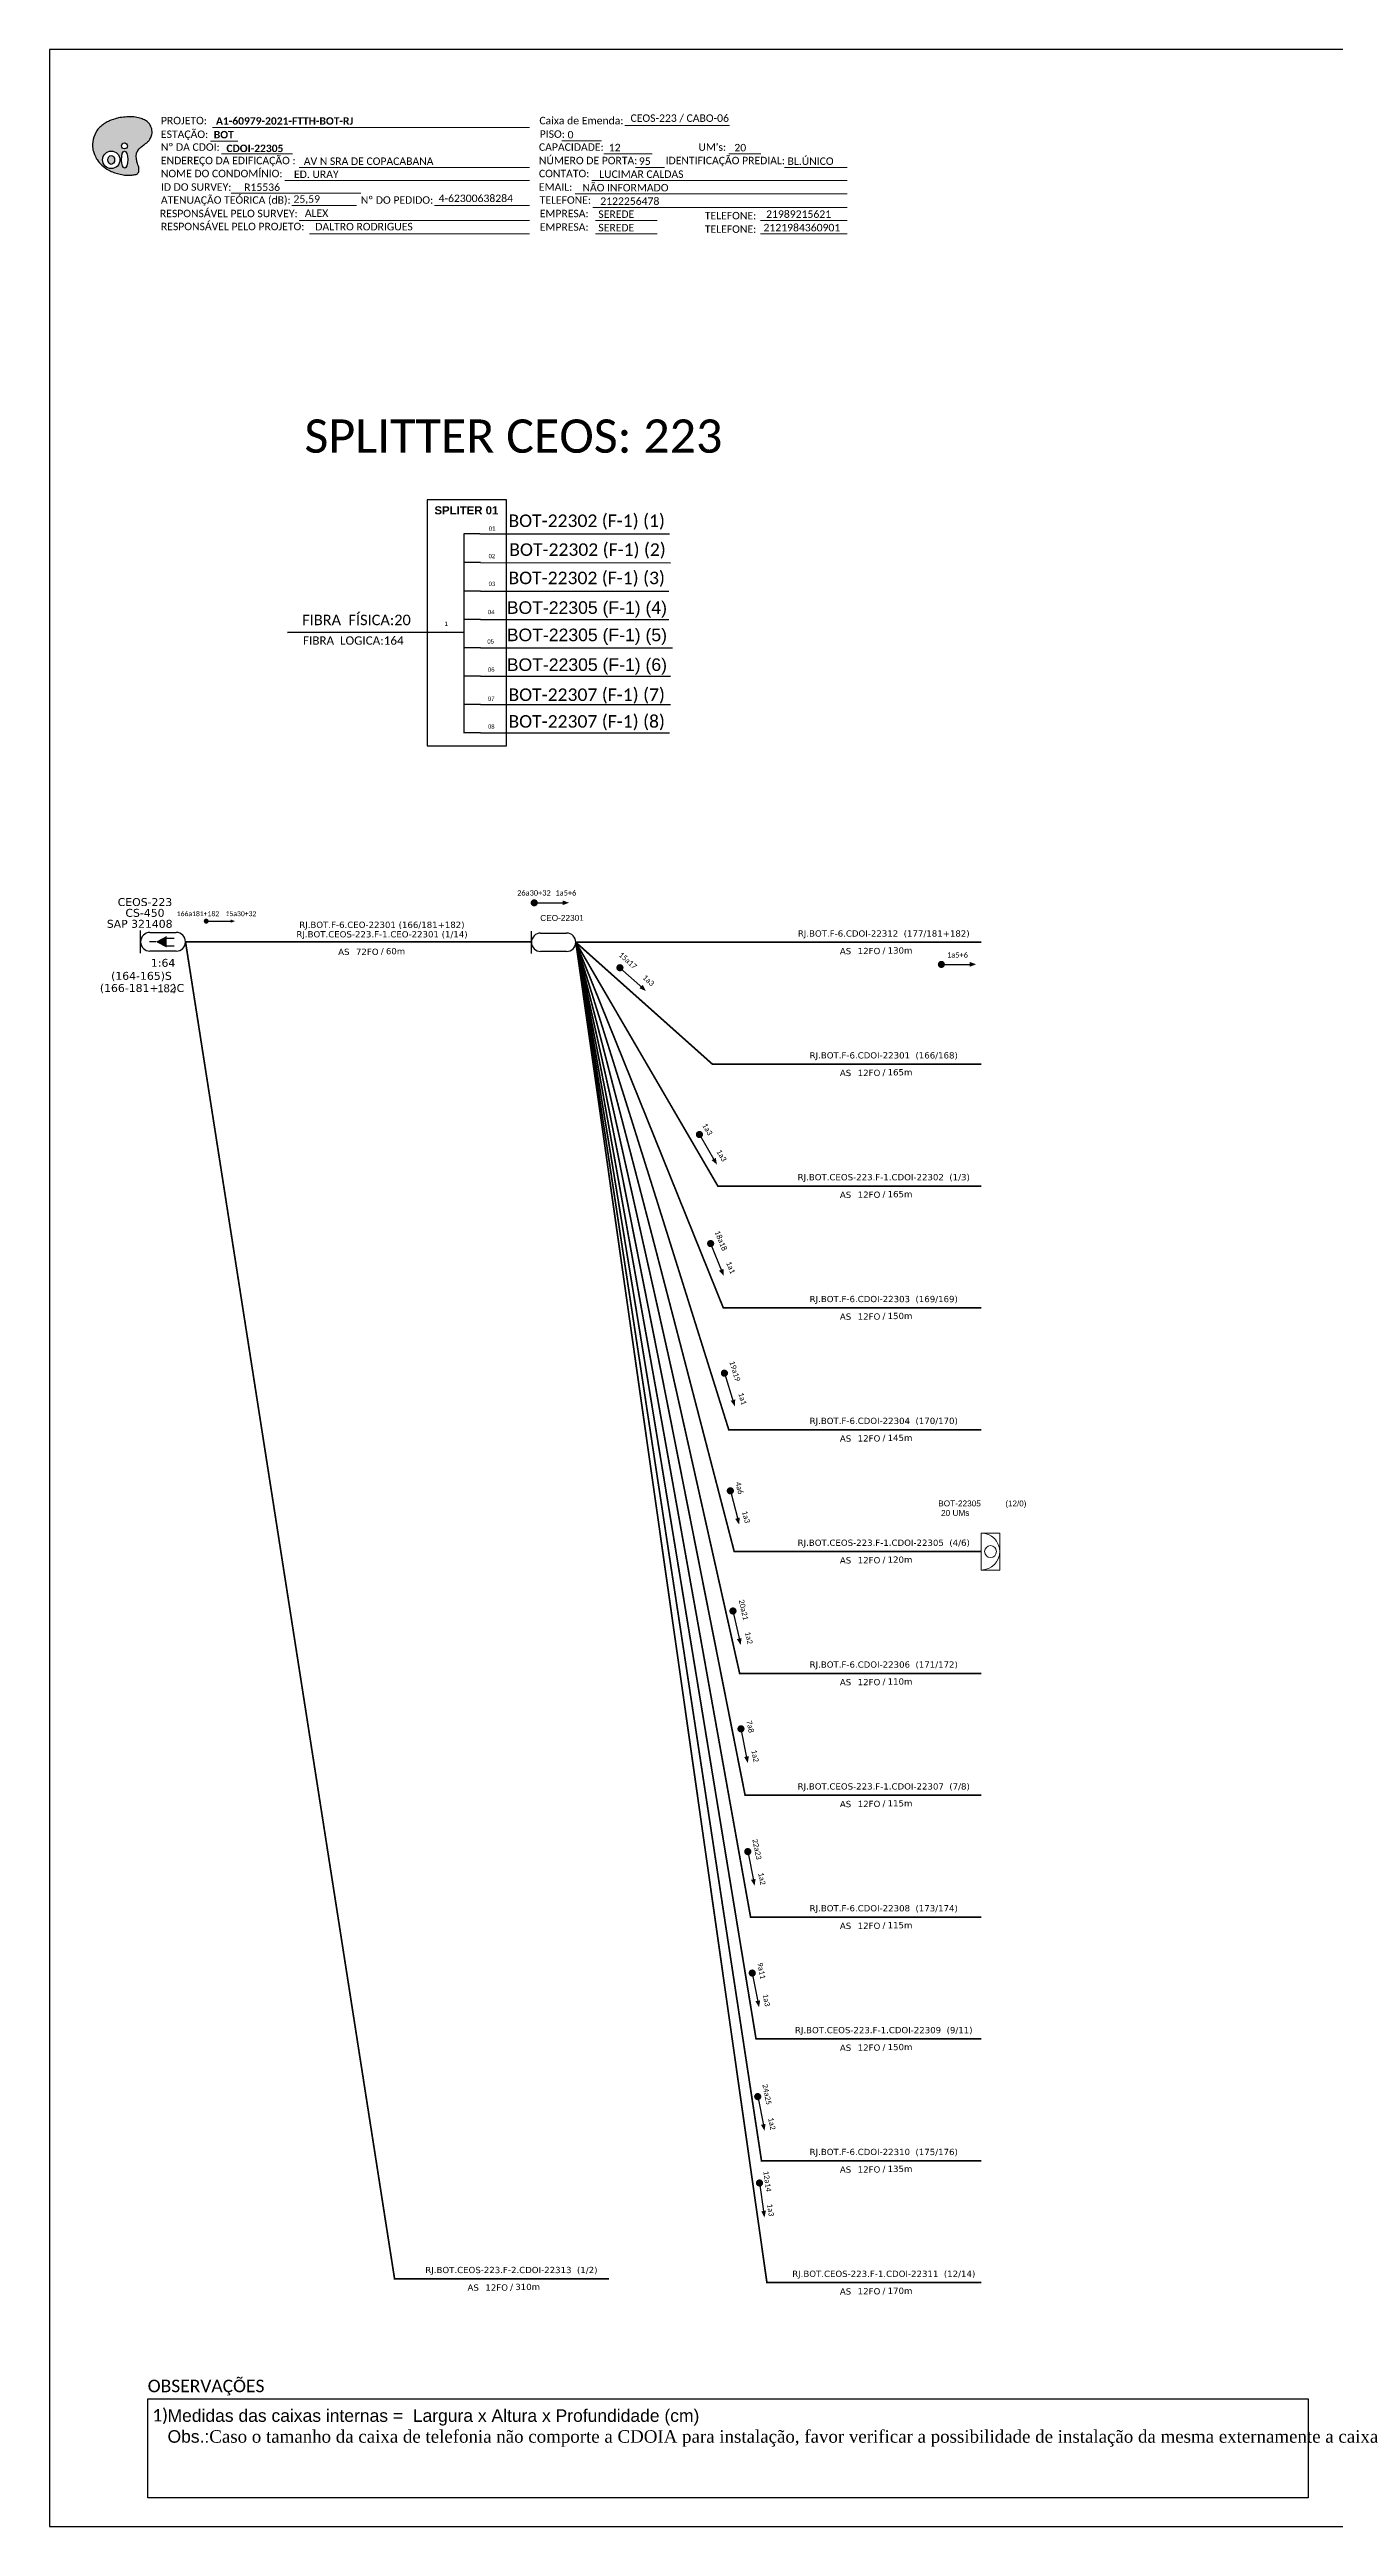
# Model space of a CAD drawing. Header units: metres. Extents: x -1286 to -445, y -500 to 94.
# Drawn here: x -1286 to -978, y -500 to 94 of the extents above; entities that cross this region are included whole.
import ezdxf
from ezdxf.enums import TextEntityAlignment as Align

# ---------------------------------------------------------------- set-up
doc = ezdxf.new("R2010")
doc.units = ezdxf.units.M
for name, color, linetype, lineweight in [("20.0-LEGENDA DOS CDO'S", 1, 'Continuous', 0), ('20.1-CDO_INTERIOR', 1, 'Continuous', 0), ('40.1-ETIQUETAS', 1, 'Continuous', 20)]:
    doc.layers.add(name, color=color, linetype=linetype, lineweight=lineweight)
for name, color, linetype in [('20.4-CEOS', 1, 'Continuous'), ('CAP a instalar', 1, 'Continuous'), ('CD a instalar', 1, 'Continuous'), ('SETA', 7, 'Continuous'), ('texto', 255, 'Continuous'), ('UNIFILAR', 7, 'Continuous')]:
    doc.layers.add(name, color=color, linetype=linetype)
doc.styles.add('ARIAL', font='arial.ttf')
doc.styles.add('siredit', font='verdana.ttf')
doc.styles.add('WMF-Calibri0', font='CALIBRI.TTF')
doc.styles.add('WMF-Calibri1', font='CALIBRIB.TTF')
doc.linetypes.add('FENCELINE1', pattern='A,0.25,-0.1,[133,ltypeshp.shx,S=0.1,R=0,X=-0.1,Y=0],-0.1,1', length=1.45)

# ---------------------------------------------------------------- blocks, each defined once
blk = doc.blocks.new('OI')
h = blk.add_hatch(color=40)
edge = h.paths.add_edge_path()
edge.add_spline(control_points=[(4.35, -0.67), (3.92, -0.99), (3.26, -1.5), (2.81, -2.59), (2.9, -3.5), (3.06, -4.27), (3.31, -4.85), (3.37, -5.39), (3.4, -5.88), (3.2, -6.4), (2.54, -6.61), (1.65, -6.63), (0.55, -6.67), (-0.56, -6.42), (-1.61, -6.14), (-2.77, -5.61), (-3.92, -4.77), (-4.89, -3.7), (-5.34, -2.65), (-5.6, -1.94), (-5.85, -0.96), (-5.71, 0.47), (-5.1, 2.02), (-4.14, 3.02), (-3.3, 3.61), (-2.37, 4.16), (-1.36, 4.44), (-0.56, 4.7), (0.79, 4.85), (2.24, 4.97), (3.79, 4.57), (4.67, 4.21), (5.44, 3.65), (5.76, 2.99), (6.03, 2.21), (6.01, 1.46), (5.72, 0.64), (5.31, 0.08), (4.88, -0.38), (4.51, -0.55), (4.35, -0.67)], knot_values=[0, 0, 0, 0, 1.60434, 2.417191, 3.427595, 4.282808, 4.776746, 5.304182, 5.888771, 6.258406, 6.858137, 7.79129, 8.986195, 10.124242, 11.187857, 12.242908, 13.953784, 15.414161, 16.515391, 17.349188, 17.675853, 19.552021, 21.515531, 22.568638, 23.63245, 24.621084, 25.782718, 26.745347, 27.142653, 29.870543, 31.004649, 31.921532, 32.709589, 33.801391, 34.042471, 35.192333, 35.971461, 36.628871, 37.254359, 37.836911, 37.836911, 37.836911, 37.836911], degree=3, periodic=0)
h.paths.add_polyline_path([(1.13, -0.87, -1), (-0.04, -0.87, -1)], flags=16)
edge = h.paths.add_edge_path(flags=16)
edge.add_ellipse((0.56, -3.59), major_axis=(-0.02, 1.71), ratio=0.361305, start_angle=0, end_angle=360)
h.paths.add_polyline_path([(-0.36, -3.62, -1), (-3.8, -3.62, -1)], flags=16)
edge = h.paths.add_edge_path(flags=0)
edge.add_ellipse((-2.08, -3.62), major_axis=(0, 0.885), ratio=0.758294, start_angle=0, end_angle=360)
at = {"color": 40}
for centre, radius in [((-2.08, -3.62), 1.72), ((0.54, -0.87), 0.587)]:
    blk.add_circle(centre, radius, dxfattribs=at)
blk.add_ellipse((-2.08, -3.62), major_axis=(0, 0.885), ratio=0.758294, start_param=-3.141592653589792, end_param=3.141592653589792, dxfattribs=at)
blk.add_ellipse((0.56, -3.59), major_axis=(-0.02, 1.71), ratio=0.361305, dxfattribs=at)
at = {"color": 40, "start_tangent": (-0.800898, -0.598801), "end_tangent": (-0.800898, -0.598801)}
blk.add_spline([(4.35, -0.67), (3.2, -1.78), (2.9, -2.54), (2.92, -3.55), (3.12, -4.38), (3.28, -4.85), (3.37, -5.37), (3.35, -5.95), (3.2, -6.29), (2.66, -6.55), (1.73, -6.63), (0.54, -6.62), (-0.58, -6.41), (-1.6, -6.11), (-2.56, -5.67), (-3.95, -4.67), (-4.89, -3.56), (-5.37, -2.56), (-5.64, -1.78), (-5.72, -1.46), (-5.63, 0.42), (-4.84, 2.22), (-4.13, 2.99), (-3.27, 3.62), (-2.4, 4.09), (-1.3, 4.47), (-0.37, 4.72), (0.02, 4.77), (2.75, 4.8), (3.85, 4.53), (4.69, 4.16), (5.31, 3.68), (5.85, 2.73), (5.93, 2.5), (5.94, 1.35), (5.67, 0.62), (5.29, 0.08), (4.84, -0.36), (4.35, -0.67)], degree=3, dxfattribs=at)

msp = doc.modelspace()

# ---------------------------------------------------------------- linework, layer by layer
at = {"color": 0}
for p, q in [((-1262.5, -469.23), (-984.25, -469.23)), ((-1262.5, -492.93), (-1262.5, -469.23)), ((-984.25, -469.23), (-984.25, -492.93)), ((-984.25, -492.93), (-1262.5, -492.93))]:
    msp.add_line(p, q, dxfattribs=at)
msp.add_lwpolyline([(-1286.07, -499.81), (-445.07, -499.81), (-445.07, 94.19), (-1286.07, 94.19)], close=True)
at = {"color": 7, "lineweight": 0}
for points in [[(-1247.47, 72.24), (-1240.92, 72.24)], [(-1246.96, 75.52), (-1170.98, 75.52)], [(-1163.19, 72.28), (-1153.71, 72.28)], [(-1148.15, 76.01), (-1123.01, 76.01)], [(-1244.81, 69.17), (-1227.84, 69.17)], [(-1226.24, 65.93), (-1170.98, 65.93)], [(-1153.14, 69.17), (-1141.52, 69.17)], [(-1145.56, 65.93), (-1138.61, 65.93)], [(-1123.2, 69.17), (-1115.53, 69.17)], [(-1109.86, 65.93), (-1094.82, 65.93)], [(-1242.49, 59.75), (-1211.44, 59.75)], [(-1229.65, 62.82), (-1170.98, 62.82)], [(-1160.06, 59.58), (-1094.8, 59.58)], [(-1156.02, 62.82), (-1094.8, 62.82)], [(-1227.96, 56.79), (-1212.45, 56.79)], [(-1193.73, 56.79), (-1170.96, 56.79)], [(-1155.78, 56.34), (-1094.8, 56.34)], [(-1226.24, 53.23), (-1170.98, 53.23)], [(-1223.75, 49.99), (-1170.98, 49.99)], [(-1155.17, 53.23), (-1140.37, 53.23)], [(-1155.17, 49.99), (-1140.37, 49.99)], [(-1115.57, 53.23), (-1094.8, 53.23)], [(-1115.57, 49.99), (-1094.8, 49.99)]]:
    msp.add_lwpolyline(points, dxfattribs=at)
at = {"color": 7}
msp.add_lwpolyline([(-1195.53, -72.78), (-1176.52, -72.78), (-1176.52, -13.76), (-1195.53, -13.76)], close=True, dxfattribs=at)
at = {"const_width": 0.858}
for points in [[(-1170.27, -110.44, 1), (-1169.42, -110.44, 1)], [(-1072.63, -125.2, 1), (-1071.78, -125.2, 1)], [(-1149.61, -125.71, 1), (-1148.97, -126.29, 1)]]:
    msp.add_lwpolyline(points, format="xyb", close=True, dxfattribs=at)
at = {"color": 7}
for points, const_width in [([(-1248.79, -114.83, 1), (-1248.2, -114.83, 1)], 0.589), ([(-1130.44, -165.63, 1), (-1130.01, -166.37, 1)], 0.858), ([(-1127.7, -191.75, 1), (-1127.38, -192.55, 1)], 0.858), ([(-1124.36, -222.82, 1), (-1124.1, -223.64, 1)], 0.858), ([(-1122.92, -251.02, 1), (-1122.7, -251.86, 1)], 0.858), ([(-1122.28, -279.84, 1), (-1122.09, -280.68, 1)], 0.858), ([(-1120.34, -308.11, 1), (-1120.18, -308.95, 1)], 0.858), ([(-1118.72, -337.54, 1), (-1118.55, -338.39, 1)], 0.858), ([(-1117.64, -366.67, 1), (-1117.47, -367.51, 1)], 0.858), ([(-1116.33, -396.3, 1), (-1116.16, -397.14, 1)], 0.858), ([(-1115.87, -417.01, 1), (-1115.75, -417.86, 1)], 0.858)]:
    msp.add_lwpolyline(points, format="xyb", close=True, dxfattribs=dict(at, const_width=const_width))
at = {"layer": '20.1-CDO_INTERIOR', "lineweight": 18}
msp.add_lwpolyline([(-1058.21, -270.44), (-1058.21, -261.58), (-1062.64, -261.58), (-1062.64, -270.44)], close=True, dxfattribs=at)
msp.add_circle((-1060.42, -266.01), 1.42, dxfattribs=at)
msp.add_arc((-1062.64, -266.01), 4.43, 270, 90, dxfattribs=at)
at = {"layer": '20.4-CEOS', "color": 7}
for p, q in [((-1261.99, -117.54), (-1255.7, -117.54)), ((-1255.7, -122.02), (-1261.99, -122.02))]:
    msp.add_line(p, q, dxfattribs=at)
at = {"layer": '20.4-CEOS', "color": 5}
for p, q in [((-1170.51, -122.57), (-1170.51, -117.23)), ((-1168.3, -117.69), (-1162.09, -117.69)), ((-1162.09, -122.12), (-1168.3, -122.12))]:
    msp.add_line(p, q, dxfattribs=at)
at = {"layer": '20.4-CEOS', "color": 7}
for points in [[(-1264.23, -122.48), (-1264.23, -117.08)], [(-1260.58, -119.78), (-1262.09, -119.78)], [(-1258.1, -118.89), (-1256.19, -118.89)], [(-1258.1, -120.76), (-1256.19, -120.76)]]:
    msp.add_lwpolyline(points, dxfattribs=at)
msp.add_lwpolyline([(-1260.58, -119.78, 0, 2.77, 0), (-1257.98, -119.78, 2.77, 2.77, 0)], format="xyseb", dxfattribs=at)
for centre, start, end in [((-1261.99, -119.78), 90, 270), ((-1255.7, -119.78), 270, 90)]:
    msp.add_arc(centre, 2.24, start, end, dxfattribs=at)
at = {"layer": '20.4-CEOS', "color": 5}
for centre, start, end in [((-1168.3, -119.9), 90, 270), ((-1162.09, -119.9), 270, 90)]:
    msp.add_arc(centre, 2.21, start, end, dxfattribs=at)
at = {"layer": 'CAP a instalar', "color": 7, "linetype": 'FENCELINE1', "ltscale": 5, "const_width": 0.401}
for points in [[(-1253.46, -119.77), (-1170.51, -119.77)], [(-1062.64, -119.9), (-1159.87, -119.9)], [(-1062.64, -149.12), (-1127.12, -149.12), (-1159.87, -119.9)], [(-1062.64, -207.57), (-1124.5, -207.57), (-1159.87, -119.9)], [(-1062.64, -236.79), (-1123.19, -236.79), (-1159.87, -119.9)], [(-1062.64, -295.23), (-1120.58, -295.23), (-1159.87, -119.9)], [(-1062.64, -353.67), (-1117.96, -353.67), (-1159.87, -119.9)], [(-1062.64, -412.11), (-1115.34, -412.11), (-1159.87, -119.9)]]:
    msp.add_lwpolyline(points, dxfattribs=at)
at = {"layer": 'CD a instalar', "color": 7, "linetype": 'FENCELINE1', "ltscale": 5, "const_width": 0.401}
for points in [[(-1151.93, -440.42), (-1203.33, -440.42), (-1253.46, -119.77)], [(-1062.64, -178.35), (-1125.81, -178.35), (-1159.87, -119.9)], [(-1062.64, -324.45), (-1119.27, -324.45), (-1159.87, -119.9)], [(-1062.64, -382.89), (-1116.65, -382.89), (-1159.87, -119.9)], [(-1062.64, -441.33), (-1114.04, -441.33), (-1159.87, -119.9)]]:
    msp.add_lwpolyline(points, dxfattribs=at)
at = {"layer": 'CD a instalar', "color": 1, "linetype": 'FENCELINE1', "ltscale": 5, "const_width": 0.401}
msp.add_lwpolyline([(-1062.64, -266.01), (-1121.88, -266.01), (-1159.87, -119.9)], dxfattribs=at)
at = {"layer": 'SETA'}
for points in [[(-1169.85, -110.44), (-1162.47, -110.44)], [(-1149.29, -126), (-1143.8, -130.92)], [(-1072.21, -125.2), (-1064.83, -125.2)]]:
    msp.add_lwpolyline(points, dxfattribs=at)
at = {"layer": 'SETA', "color": 7}
for points in [[(-1248.5, -114.83), (-1242.07, -114.83)], [(-1130.22, -166), (-1126.52, -172.38)], [(-1127.54, -192.15), (-1124.78, -198.99)], [(-1124.23, -223.23), (-1122.02, -230.27)], [(-1122.81, -251.44), (-1120.96, -258.58)], [(-1122.18, -280.26), (-1120.57, -287.46)], [(-1120.26, -308.53), (-1118.83, -315.77)], [(-1118.64, -337.96), (-1117.21, -345.2)], [(-1117.55, -367.09), (-1116.13, -374.32)], [(-1116.25, -396.72), (-1114.82, -403.96)], [(-1115.81, -417.43), (-1114.77, -424.74)]]:
    msp.add_lwpolyline(points, dxfattribs=at)
at = {"layer": 'SETA'}
for points in [[(-1163.06, -109.85), (-1161.49, -110.42), (-1163.06, -111)], [(-1065.42, -124.61), (-1063.85, -125.18), (-1065.42, -125.76)], [(-1143.85, -130.09), (-1143.06, -131.57), (-1144.61, -130.94)]]:
    msp.add_solid(points, dxfattribs=at)
at = {"layer": 'SETA', "color": 7}
for points in [[(-1242.64, -114.44), (-1241.56, -114.82), (-1242.63, -115.22)], [(-1126.31, -171.58), (-1126.02, -173.22), (-1127.3, -172.15)], [(-1124.46, -198.22), (-1124.4, -199.89), (-1125.52, -198.65)], [(-1121.64, -229.53), (-1121.72, -231.2), (-1122.73, -229.87)], [(-1120.55, -257.86), (-1120.71, -259.53), (-1121.65, -258.15)], [(-1120.13, -286.76), (-1120.34, -288.41), (-1121.24, -287.01)], [(-1118.37, -315.07), (-1118.63, -316.72), (-1119.5, -315.29)], [(-1116.75, -344.51), (-1117.01, -346.16), (-1117.87, -344.73)], [(-1115.67, -373.63), (-1115.93, -375.28), (-1116.79, -373.85)], [(-1114.36, -403.27), (-1114.62, -404.92), (-1115.48, -403.49)], [(-1114.27, -424.07), (-1114.62, -425.7), (-1115.4, -424.23)]]:
    msp.add_solid(points, dxfattribs=at)
at = {"layer": 'UNIFILAR', "color": 7, "linetype": 'Continuous'}
for p, q in [((-1186.76, -21.95), (-1186.76, -69.72)), ((-1182.89, -21.95), (-1186.76, -21.95)), ((-1182.7, -28.86), (-1186.57, -28.86)), ((-1182.7, -35.67), (-1186.57, -35.67)), ((-1190.77, -45.52), (-1186.78, -45.52)), ((-1182.7, -42.51), (-1186.57, -42.51)), ((-1182.7, -49.29), (-1186.57, -49.29)), ((-1182.7, -56.08), (-1186.57, -56.08)), ((-1182.7, -62.88), (-1186.57, -62.88)), ((-1182.7, -69.68), (-1186.57, -69.68))]:
    msp.add_line(p, q, dxfattribs=at)
at = {"layer": 'UNIFILAR', "color": 10, "linetype": 'Continuous'}
for p, q in [((-1182.89, -21.95), (-1137.38, -21.96)), ((-1182.7, -28.86), (-1137.19, -28.87)), ((-1182.7, -35.66), (-1137.53, -35.67)), ((-1182.7, -42.5), (-1137.53, -42.51)), ((-1182.7, -49.29), (-1136.67, -49.3)), ((-1182.7, -56.1), (-1137.19, -56.11)), ((-1182.7, -62.87), (-1137.19, -62.88)), ((-1182.7, -69.65), (-1137.38, -69.66))]:
    msp.add_line(p, q, dxfattribs=at)
at = {"layer": 'UNIFILAR', "color": 1, "linetype": 'Continuous', "lineweight": 60}
msp.add_line((-1190.77, -45.52), (-1229.04, -45.64), dxfattribs=at)

# ---------------------------------------------------------------- block references
at = {"color": 7, "xscale": 1.213923925163967, "yscale": 1.213923925163967, "zscale": 1.213923925163967, "rotation": 0.1532896023949059}
msp.add_blockref('OI', (-1268.76, 72.14), dxfattribs=at)

# ---------------------------------------------------------------- texts
at = {"color": 7, "lineweight": 0, "style": 'WMF-Calibri0'}
for s, height, p in [('PROJETO:', 1.793, (-1259.36, 76.26)), ('Caixa de Emenda:', 1.7927, (-1168.6, 76.26)), ('ESTAÇÃO:', 1.793, (-1259.36, 72.98)), ('Nº DA CDOI:', 1.7927, (-1259.36, 69.91)), ('CAPACIDADE:', 1.7927, (-1168.71, 69.91)), ('PISO:', 1.793, (-1168.53, 73.03)), ("UM's:", 1.793, (-1130.47, 69.91)), ('ENDEREÇO DA EDIFICAÇÃO :', 1.7927, (-1259.36, 66.68)), ('NOME DO CONDOMÍNIO:', 1.7927, (-1259.36, 63.56)), ('CONTATO:', 1.793, (-1168.71, 63.56)), ('NÚMERO DE PORTA:', 1.7927, (-1168.71, 66.68)), ('IDENTIFICAÇÃO PREDIAL:', 1.7927, (-1138.34, 66.68)), ('ATENUAÇÃO TEÓRICA (dB):', 1.7927, (-1259.36, 57.21)), ('ID DO SURVEY:', 1.7927, (-1259.36, 60.33)), ('EMAIL:', 1.793, (-1168.71, 60.33)), ('RESPONSÁVEL PELO SURVEY:', 1.7927, (-1259.6, 53.98)), ('Nº DO PEDIDO:', 1.7927, (-1211.44, 57.21)), ('TELEFONE:', 1.793, (-1168.53, 57.21)), ('EMPRESA:', 1.793, (-1168.53, 53.98)), ('TELEFONE:', 1.793, (-1128.93, 53.47)), ('RESPONSÁVEL PELO PROJETO:', 1.7927, (-1259.36, 50.87)), ('EMPRESA:', 1.793, (-1168.53, 50.74)), ('TELEFONE:', 1.793, (-1128.93, 50.24))]:
    msp.add_text(s, height=height, dxfattribs=at).set_placement(p)
at = {"color": 7}
for s, height, style, p in [('A1-60979-2021-FTTH-BOT-RJ', 1.7927, 'WMF-Calibri1', (-1246.16, 76.17)), ('CEOS-223 / CABO-06', 1.7927, 'WMF-Calibri0', (-1146.75, 76.85)), ('BOT', 1.793, 'WMF-Calibri1', (-1246.68, 72.89)), ('0', 1.79, 'WMF-Calibri0', (-1161.84, 72.88)), ('12', 1.793, 'WMF-Calibri0', (-1151.96, 69.79)), ('20', 1.793, 'WMF-Calibri0', (-1121.85, 69.77)), (' AV N SRA DE COPACABANA ', 1.7927, 'WMF-Calibri0', (-1225.73, 66.52)), ('95', 1.793, 'WMF-Calibri0', (-1144.74, 66.53)), ('BL.ÚNICO', 1.793, 'WMF-Calibri0', (-1109.1, 66.53)), ('R15536', 1.793, 'WMF-Calibri0', (-1239.4, 60.28)), ('ED. URAY', 1.793, 'WMF-Calibri0', (-1227.45, 63.39)), ('4-62300638284', 1.7927, 'WMF-Calibri0', (-1192.78, 57.62)), ('NÃO INFORMADO', 1.7927, 'WMF-Calibri0', (-1158.28, 60.18)), ('LUCIMAR CALDAS', 1.7927, 'WMF-Calibri0', (-1154.25, 63.42)), ('25,59', 1.793, 'WMF-Calibri0', (-1227.58, 57.45)), ('ALEX', 1.793, 'WMF-Calibri0', (-1224.84, 54.07)), ('SEREDE', 1.793, 'WMF-Calibri0', (-1154.47, 53.83)), ('2122256478', 1.793, 'WMF-Calibri0', (-1154, 56.94)), (' 21989215621', 1.7927, 'WMF-Calibri0', (-1114.86, 53.83)), ('DALTRO RODRIGUES', 1.7927, 'WMF-Calibri0', (-1222.35, 50.83)), ('SEREDE', 1.793, 'WMF-Calibri0', (-1154.47, 50.59)), ('2121984360901', 1.7927, 'WMF-Calibri0', (-1114.86, 50.59))]:
    msp.add_text(s, height=height, dxfattribs=dict(at, style=style)).set_placement(p)
at = {"color": 7, "style": 'WMF-Calibri1'}
msp.add_text('CDOI-22305', height=1.793, dxfattribs=at).set_placement((-1236.82, 69.6), align=Align.CENTER)
at = {"style": 'WMF-Calibri0'}
msp.add_text('OBSERVAÇÕES', height=3, dxfattribs=at).set_placement((-1262.52, -467.61))
at = {"color": 5, "char_height": 1.1774, "width": 86.9148, "attachment_point": 5, "rotation": 359.91656}
for s, insert in [('{\\fCalibri|b0|i0|c0|p34;\\C256;166a181+\\C7;182}', (-1250.47, -113.05)), ('{\\fCalibri|b0|i0|c0|p34;\\C256;15a30+\\C7;32}', (-1240.17, -113.05))]:
    msp.add_mtext(s, dxfattribs=dict(at, insert=insert))
at = {"char_height": 1.2869, "width": 21.7564, "attachment_point": 5}
for s, insert in [('{\\fCalibri|b0|i0|c0|p34;\\C7;26a30+32}', (-1169.91, -108.06)), ('{\\fCalibri|b0|i0|c0|p34;\\C7;1a5+6}', (-1162.25, -108.06)), ('{\\fCalibri|b0|i0|c0|p34;\\C7;1a5+6}', (-1068.35, -122.94))]:
    msp.add_mtext(s, dxfattribs=dict(at, insert=insert))
at = {"char_height": 1.2869, "width": 21.7564, "attachment_point": 5, "rotation": 318.14692}
for s, insert in [('{\\fCalibri|b0|i0|c0|p34;\\C7;15a17}', (-1147.39, -124.29)), ('{\\fCalibri|b0|i0|c0|p34;\\C7;1a3}', (-1142.43, -129.05))]:
    msp.add_mtext(s, dxfattribs=dict(at, insert=insert))
at = {"color": 1, "insert": (-1260.19, -129.97), "char_height": 1.898, "width": 4.6499, "attachment_point": 1, "style": 'ARIAL'}
msp.add_mtext('{\\C7;182}', dxfattribs=at)
at = {"color": 7, "char_height": 1.2869, "width": 21.7564, "attachment_point": 5}
for s, insert, rotation in [('{\\fCalibri|b0|i0|c0|p34;\\C7;1a3}', (-1128.31, -164.76), 300.15808), ('{\\fCalibri|b0|i0|c0|p34;\\C7;1a3}', (-1124.9, -171.05), 300.15808), ('{\\fCalibri|b0|i0|c0|p34;\\C7;18a18}', (-1125.07, -191.46), 291.97356), ('{\\fCalibri|b0|i0|c0|p34;\\C7;1a1}', (-1122.72, -197.91), 291.97356), ('{\\fCalibri|b0|i0|c0|p34;\\C7;19a19}', (-1121.72, -222.74), 287.42224), ('{\\fCalibri|b0|i0|c0|p34;\\C7;1a1}', (-1119.89, -229.36), 287.42224), ('{\\fCalibri|b0|i0|c0|p34;\\C7;4a6}', (-1120.63, -250.76), 284.49627), ('{\\fCalibri|b0|i0|c0|p34;\\C7;1a3}', (-1119.04, -257.73), 284.49627), ('{\\fCalibri|b0|i0|c0|p34;\\C7;20a21}', (-1119.64, -279.98), 282.63267), ('{\\fCalibri|b0|i0|c0|p34;\\C7;1a2}', (-1118.37, -286.73), 282.63267), ('{\\fCalibri|b0|i0|c0|p34;\\C7;7a8}', (-1118.04, -307.98), 281.14952), ('{\\fCalibri|b0|i0|c0|p34;\\C7;1a2}', (-1116.87, -315.03), 281.14952), ('{\\fCalibri|b0|i0|c0|p34;\\C7;22a23}', (-1116.42, -337.41), 281.14952), ('{\\fCalibri|b0|i0|c0|p34;\\C7;1a2}', (-1115.24, -344.47), 281.14952), ('{\\fCalibri|b0|i0|c0|p34;\\C7;9a11}', (-1115.34, -366.54), 281.14952), ('{\\fCalibri|b0|i0|c0|p34;\\C7;1a3}', (-1114.16, -373.59), 281.14952), ('{\\fCalibri|b0|i0|c0|p34;\\C7;24a25}', (-1114.03, -396.17), 281.14952), ('{\\fCalibri|b0|i0|c0|p34;\\C7;1a2}', (-1112.85, -403.23), 281.14952), ('{\\fCalibri|b0|i0|c0|p34;\\C7;12a14}', (-1113.94, -417.03), 278.11545), ('{\\fCalibri|b0|i0|c0|p34;\\C7;1a3}', (-1113.16, -423.93), 278.11545)]:
    msp.add_mtext(s, dxfattribs=dict(at, insert=insert, rotation=rotation))
at = {"char_height": 3, "width": 277.1819, "attachment_point": 1}
for s, insert, style in [('1)', (-1261.44, -471.63), 'WMF-Calibri0'), ('Medidas das caixas internas =  Largura x Altura x Profundidade (cm)\\PObs.:{\\fTimes New Roman|b0|i0|c0|p16;Caso o tamanho da caixa de telefonia não comporte a CDOIA para instalação, favor verificar a possibilidade de instalação da mesma externamente a caixa}', (-1257.77, -471.72), 'ARIAL')]:
    msp.add_mtext(s, dxfattribs=dict(at, insert=insert, style=style))
at = {"layer": "20.0-LEGENDA DOS CDO'S", "color": 5, "linetype": 'ByBlock', "style": 'ARIAL'}
msp.add_text('CEO-22301', height=1.418, rotation=0.11799, dxfattribs=at).set_placement((-1168.4, -114.77))
at = {"layer": "20.0-LEGENDA DOS CDO'S", "linetype": 'ByBlock', "style": 'ARIAL'}
for s, height, p in [('BOT-22305', 1.418, (-1062.73, -255.18)), ('20 UMs     ', 1.4184, (-1062.72, -257.46))]:
    msp.add_text(s, height=height, dxfattribs=at).set_placement(p, align=Align.RIGHT)
at = {"layer": "20.0-LEGENDA DOS CDO'S", "linetype": 'ByBlock', "style": 'ARIAL', "width": 0.986168}
msp.add_text('(12/0)', height=1.399, dxfattribs=at).set_placement((-1051.82, -255.18), align=Align.RIGHT)
at = {"layer": '20.4-CEOS', "color": 7, "linetype": 'ByBlock', "style": 'siredit'}
for s, height, p in [('CEOS-223', 1.898, (-1263.18, -109.3)), ('CS-450', 1.898, (-1263.18, -111.89)), ('  SAP 321408', 1.8979, (-1265.28, -114.52)), ('1:64', 1.898, (-1258.84, -123.88)), ('(166-181+    )C', 1.8979, (-1263.89, -129.91)), ('(164-165)S', 1.898, (-1264.02, -127))]:
    msp.add_text(s, height=height, dxfattribs=at).set_placement(p, align=Align.TOP_CENTER)
at = {"layer": '40.1-ETIQUETAS', "color": 7, "linetype": 'ByBlock', "style": 'siredit'}
for s, p in [('RJ.BOT.CEOS-223.F-1.CEO-22301 (1/14)', (-1206.34, -117.98)), ('RJ.BOT.F-6.CEO-22301 (166/181+182)', (-1206.37, -115.7)), ('RJ.BOT.F-6.CDOI-22312  (177/181+182)', (-1086.03, -117.79)), ('RJ.BOT.F-6.CDOI-22301  (166/168)', (-1086.03, -147.01)), ('RJ.BOT.CEOS-223.F-1.CDOI-22302  (1/3)', (-1086.03, -176.23)), ('RJ.BOT.F-6.CDOI-22303  (169/169)', (-1086.03, -205.45)), ('RJ.BOT.F-6.CDOI-22304  (170/170)', (-1086.03, -234.67)), ('RJ.BOT.F-6.CDOI-22306  (171/172)', (-1086.03, -293.11)), ('RJ.BOT.CEOS-223.F-1.CDOI-22307  (7/8)', (-1086.03, -322.33)), ('RJ.BOT.F-6.CDOI-22308  (173/174)', (-1086.03, -351.55)), ('RJ.BOT.CEOS-223.F-1.CDOI-22309  (9/11)', (-1086.03, -380.77)), ('RJ.BOT.F-6.CDOI-22310  (175/176)', (-1086.03, -409.99)), ('RJ.BOT.CEOS-223.F-2.CDOI-22313  (1/2)', (-1175.32, -438.3)), ('RJ.BOT.CEOS-223.F-1.CDOI-22311  (12/14)', (-1086.03, -439.21))]:
    msp.add_text(s, height=1.5011, dxfattribs=at).set_placement(p, align=Align.MIDDLE_CENTER)
for s, p in [('AS', (-1214.14, -122.2)), ('72FO', (-1207.16, -122.18)), ('AS', (-1093.83, -122.01)), ('12FO', (-1086.84, -121.99)), ('AS', (-1093.83, -151.23)), ('12FO', (-1086.84, -151.21)), ('AS', (-1093.83, -180.45)), ('12FO', (-1086.84, -180.43)), ('AS', (-1093.83, -209.67)), ('12FO', (-1086.84, -209.65)), ('AS', (-1093.83, -238.89)), ('12FO', (-1086.84, -238.87)), ('AS', (-1093.83, -297.33)), ('12FO', (-1086.84, -297.31)), ('AS', (-1093.83, -326.55)), ('12FO', (-1086.84, -326.53)), ('AS', (-1093.83, -355.77)), ('12FO', (-1086.84, -355.75)), ('AS', (-1093.83, -384.99)), ('12FO', (-1086.84, -384.97)), ('AS', (-1093.83, -414.22)), ('12FO', (-1086.84, -414.19)), ('AS', (-1183.12, -442.52)), ('12FO', (-1176.13, -442.5)), ('AS', (-1093.83, -443.44)), ('12FO', (-1086.84, -443.41))]:
    msp.add_text(s, height=1.501, dxfattribs=at).set_placement(p, align=Align.MIDDLE_RIGHT)
at = {"layer": '40.1-ETIQUETAS', "color": 7, "style": 'siredit'}
for p in [(-1205.94, -122.04), (-1085.63, -121.85), (-1085.63, -151.07), (-1085.63, -180.29), (-1085.63, -209.51), (-1085.63, -238.73), (-1085.63, -297.17), (-1085.63, -326.39), (-1085.63, -355.61), (-1085.63, -384.83), (-1085.63, -414.05), (-1174.92, -442.36), (-1085.63, -443.28)]:
    msp.add_text('/', height=1.5, dxfattribs=at).set_placement(p, align=Align.MIDDLE_RIGHT)
at = {"layer": '40.1-ETIQUETAS', "color": 7, "linetype": 'ByBlock', "style": 'siredit'}
for s, p in [('60m', (-1205.41, -122.04)), ('130m', (-1085.1, -121.85)), ('165m', (-1085.1, -151.07)), ('165m', (-1085.1, -180.29)), ('150m', (-1085.1, -209.51)), ('145m', (-1085.1, -238.73)), ('110m', (-1085.1, -297.17)), ('115m', (-1085.1, -326.39)), ('115m', (-1085.1, -355.61)), ('150m', (-1085.1, -384.83)), ('135m', (-1085.1, -414.05)), ('310m', (-1174.39, -442.36)), ('170m', (-1085.1, -443.28))]:
    msp.add_text(s, height=1.501, dxfattribs=at).set_placement(p, align=Align.MIDDLE_LEFT)
at = {"layer": '40.1-ETIQUETAS', "color": 1, "linetype": 'ByBlock', "style": 'siredit'}
msp.add_text('RJ.BOT.CEOS-223.F-1.CDOI-22305  (4/6)', height=1.5011, dxfattribs=at).set_placement((-1086.03, -263.89), align=Align.MIDDLE_CENTER)
at = {"layer": '40.1-ETIQUETAS', "color": 1, "style": 'siredit'}
msp.add_text('/', height=1.5, dxfattribs=at).set_placement((-1085.63, -267.95), align=Align.MIDDLE_RIGHT)
at = {"layer": '40.1-ETIQUETAS', "color": 1, "linetype": 'ByBlock', "style": 'siredit'}
msp.add_text('120m', height=1.501, dxfattribs=at).set_placement((-1085.1, -267.95), align=Align.MIDDLE_LEFT)
for s, p in [('AS', (-1093.83, -268.11)), ('12FO', (-1086.84, -268.09))]:
    msp.add_text(s, height=1.501, dxfattribs=at).set_placement(p, align=Align.MIDDLE_RIGHT)
at = {"layer": 'texto', "color": 1, "style": 'ARIAL'}
for s, p in [('BOT-22305 (F-1) (4)', (-1176.42, -41.14)), ('BOT-22305 (F-1) (5)', (-1176.42, -47.69)), ('BOT-22305 (F-1) (6)', (-1176.42, -54.83))]:
    msp.add_text(s, height=3.0175, dxfattribs=at).set_placement(p)
at = {"layer": 'texto'}
for s, insert, char_height, width, attachment_point in [('{\\fCalibri|b0|i0|c0|p34;\\C7;SPLITTER CEOS: 223}', (-1174.83, 1.44), 8, 144.8326, 5), ('{\\fArial|b1|i0|c0|p34;\\C10;SPLITER 01}', (-1186.11, -16.32), 1.9528, 19.008, 5), ('{\\fCalibri|b0|i0|c0|p34;\\C7;BOT-22302 (F-1) (1)}', (-1176.02, -17.3), 3.0175, 74.1359, 1), ('\\C7;\\fArial|b0|i0|;\\H1.0273588255048;01 ', (-1179.93, -20.69), 1.9528, 3.9163, 5), ('\\C7;\\fArial|b0|i0|;\\H1.0273588255048;02 ', (-1179.99, -27.29), 1.9528, 4.134, 5), ('{\\fCalibri|b0|i0|c0|p34;\\C7;BOT-22302 (F-1) (2)}', (-1175.82, -24.22), 3.0175, 74.1359, 1), ('\\C7;\\fArial|b0|i0|;\\H1.0273588255048;03 ', (-1179.99, -33.95), 1.9528, 3.8016, 5), ('{\\fCalibri|b0|i0|c0|p34;\\C7;BOT-22302 (F-1) (3)}', (-1176.02, -31.01), 3.0175, 74.1359, 1), ('{\\fCalibri|b0|i0|c0|p34;\\C7;FIBRA  FÍSICA:20}', (-1212.46, -42.61), 2.5145, 38.016, 5), ('\\C7;\\fArial|b0|i0|;\\H1.0273588255048;04 ', (-1180.15, -40.7), 1.9528, 4.134, 5), ('{\\fCalibri|b0|i0|c0|p34;\\C7;FIBRA  LOGICA:164}', (-1213.22, -47.55), 2.0117, 38.016, 5), ('\\C7;\\fArial|b0|i0|;\\H1.0273588255048;1', (-1190.96, -43.51), 1.9528, 1.9343, 5), ('\\C7;\\fArial|b0|i0|;\\H1.0273588255048;05 ', (-1180.29, -47.76), 1.9528, 5.0844, 5), ('\\C7;\\fArial|b0|i0|;\\H1.0273588255048;06 ', (-1180.15, -54.51), 1.9528, 4.134, 5), ('{\\fCalibri|b0|i0|c0|p34;\\C7;BOT-22307 (F-1) (7)}', (-1176.02, -59.02), 3.0175, 74.1359, 1), ('\\C7;\\fArial|b0|i0|;\\H1.0273588255048;07 ', (-1180.15, -61.51), 1.9528, 4.134, 5), ('{\\fCalibri|b0|i0|c0|p34;\\C7;BOT-22307 (F-1) (8)}', (-1176.02, -65.42), 3.0175, 74.1359, 1), ('\\C7;\\fArial|b0|i0|;\\H1.0273588255048;08 ', (-1180.15, -68.16), 1.9528, 4.134, 5)]:
    msp.add_mtext(s, dxfattribs=dict(at, insert=insert, char_height=char_height, width=width, attachment_point=attachment_point))

doc.saveas('drawing.dxf')
